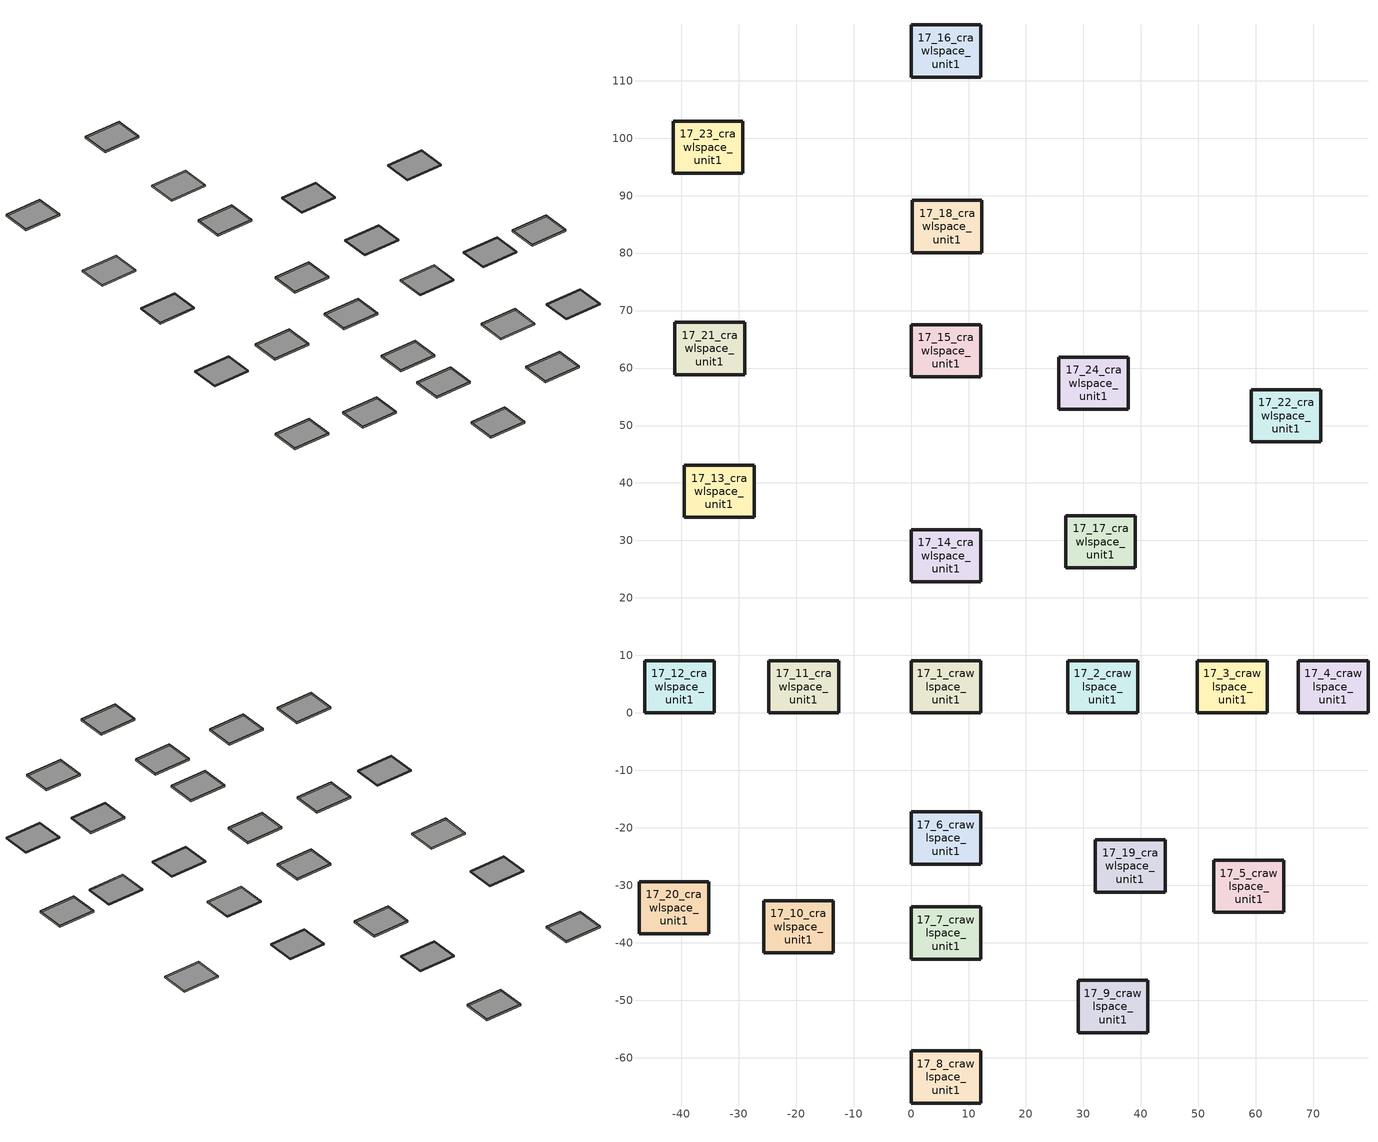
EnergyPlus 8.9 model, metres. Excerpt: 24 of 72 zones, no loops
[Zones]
17_24_crawlspace_unit1
 floor ground (HPSlab): 37.82,52.81 25.69,52.81 25.69,61.91 37.82,61.91 z-0.46
 wall outside (HPWall): 25.69,52.81 37.82,52.81 37.82,61.91 25.69,61.91 25.69,52.81 z0:0.15
 wall ground (HPWall): 25.69,52.81 37.82,52.81 37.82,61.91 25.69,61.91 25.69,52.81 z-0.46:0
17_23_crawlspace_unit1
 floor ground (HPSlab): -29.28,93.87 -41.41,93.87 -41.41,102.97 -29.28,102.97 z-0.46
 wall outside (HPWall): -41.41,93.87 -29.28,93.87 -29.28,102.97 -41.41,102.97 -41.41,93.87 z0:0.15
 wall ground (HPWall): -41.41,93.87 -29.28,93.87 -29.28,102.97 -41.41,102.97 -41.41,93.87 z-0.46:0
17_22_crawlspace_unit1
 floor ground (HPSlab): 71.32,47.16 59.19,47.16 59.19,56.26 71.32,56.26 z-0.46
 wall outside (HPWall): 59.19,47.16 71.32,47.16 71.32,56.26 59.19,56.26 59.19,47.16 z0:0.15
 wall ground (HPWall): 59.19,47.16 71.32,47.16 71.32,56.26 59.19,56.26 59.19,47.16 z-0.46:0
17_21_crawlspace_unit1
 floor ground (HPSlab): -28.98,58.86 -41.11,58.86 -41.11,67.96 -28.98,67.96 z-0.46
 wall outside (HPWall): -41.11,58.86 -28.98,58.86 -28.98,67.96 -41.11,67.96 -41.11,58.86 z0:0.15
 wall ground (HPWall): -41.11,58.86 -28.98,58.86 -28.98,67.96 -41.11,67.96 -41.11,58.86 z-0.46:0
17_20_crawlspace_unit1
 floor ground (HPSlab): -35.21,-38.46 -47.34,-38.46 -47.34,-29.36 -35.21,-29.36 z-0.46
 wall outside (HPWall): -47.34,-38.46 -35.21,-38.46 -35.21,-29.36 -47.34,-29.36 -47.34,-38.46 z0:0.15
 wall ground (HPWall): -47.34,-38.46 -35.21,-38.46 -35.21,-29.36 -47.34,-29.36 -47.34,-38.46 z-0.46:0
17_19_crawlspace_unit1
 floor ground (HPSlab): 44.2,-31.2 32.07,-31.2 32.07,-22.1 44.2,-22.1 z-0.46
 wall outside (HPWall): 32.07,-31.2 44.2,-31.2 44.2,-22.1 32.07,-22.1 32.07,-31.2 z0:0.15
 wall ground (HPWall): 32.07,-31.2 44.2,-31.2 44.2,-22.1 32.07,-22.1 32.07,-31.2 z-0.46:0
17_18_crawlspace_unit1
 floor ground (HPSlab): 12.34,80.08 0.21,80.08 0.21,89.18 12.34,89.18 z-0.46
 wall outside (HPWall): 0.21,80.08 12.34,80.08 12.34,89.18 0.21,89.18 0.21,80.08 z0:0.15
 wall ground (HPWall): 0.21,80.08 12.34,80.08 12.34,89.18 0.21,89.18 0.21,80.08 z-0.46:0
17_17_crawlspace_unit1
 floor ground (HPSlab): 39.05,25.22 26.92,25.22 26.92,34.32 39.05,34.32 z-0.46
 wall outside (HPWall): 26.92,25.22 39.05,25.22 39.05,34.32 26.92,34.32 26.92,25.22 z0:0.15
 wall ground (HPWall): 26.92,25.22 39.05,25.22 39.05,34.32 26.92,34.32 26.92,25.22 z-0.46:0
17_16_crawlspace_unit1
 floor ground (HPSlab): 12.13,110.63 0,110.63 0,119.73 12.13,119.73 z-0.46
 wall outside (HPWall): 0,110.63 12.13,110.63 12.13,119.73 0,119.73 0,110.63 z0:0.15
 wall ground (HPWall): 0,110.63 12.13,110.63 12.13,119.73 0,119.73 0,110.63 z-0.46:0
17_15_crawlspace_unit1
 floor ground (HPSlab): 12.13,58.47 0,58.47 0,67.57 12.13,67.57 z-0.46
 wall outside (HPWall): 0,58.47 12.13,58.47 12.13,67.57 0,67.57 0,58.47 z0:0.15
 wall ground (HPWall): 0,58.47 12.13,58.47 12.13,67.57 0,67.57 0,58.47 z-0.46:0
17_14_crawlspace_unit1
 floor ground (HPSlab): 12.13,22.79 0,22.79 0,31.89 12.13,31.89 z-0.46
 wall outside (HPWall): 0,22.79 12.13,22.79 12.13,31.89 0,31.89 0,22.79 z0:0.15
 wall ground (HPWall): 0,22.79 12.13,22.79 12.13,31.89 0,31.89 0,22.79 z-0.46:0
17_13_crawlspace_unit1
 floor ground (HPSlab): -27.32,34 -39.45,34 -39.45,43.1 -27.32,43.1 z-0.46
 wall outside (HPWall): -39.45,34 -27.32,34 -27.32,43.1 -39.45,43.1 -39.45,34 z0:0.15
 wall ground (HPWall): -39.45,34 -27.32,34 -27.32,43.1 -39.45,43.1 -39.45,34 z-0.46:0
17_12_crawlspace_unit1
 floor ground (HPSlab): -34.23,0 -46.36,0 -46.36,9.1 -34.23,9.1 z-0.46
 wall outside (HPWall): -46.36,0 -34.23,0 -34.23,9.1 -46.36,9.1 -46.36,0 z0:0.15
 wall ground (HPWall): -46.36,0 -34.23,0 -34.23,9.1 -46.36,9.1 -46.36,0 z-0.46:0
17_11_crawlspace_unit1
 floor ground (HPSlab): -12.62,0 -24.75,0 -24.75,9.1 -12.62,9.1 z-0.46
 wall outside (HPWall): -24.75,0 -12.62,0 -12.62,9.1 -24.75,9.1 -24.75,0 z0:0.15
 wall ground (HPWall): -24.75,0 -12.62,0 -12.62,9.1 -24.75,9.1 -24.75,0 z-0.46:0
17_10_crawlspace_unit1
 floor ground (HPSlab): -13.54,-41.77 -25.67,-41.77 -25.67,-32.67 -13.54,-32.67 z-0.46
 wall outside (HPWall): -25.67,-41.77 -13.54,-41.77 -13.54,-32.67 -25.67,-32.67 -25.67,-41.77 z0:0.15
 wall ground (HPWall): -25.67,-41.77 -13.54,-41.77 -13.54,-32.67 -25.67,-32.67 -25.67,-41.77 z-0.46:0
17_9_crawlspace_unit1
 floor ground (HPSlab): 41.19,-55.66 29.06,-55.66 29.06,-46.56 41.19,-46.56 z-0.46
 wall outside (HPWall): 29.06,-55.66 41.19,-55.66 41.19,-46.56 29.06,-46.56 29.06,-55.66 z0:0.15
 wall ground (HPWall): 29.06,-55.66 41.19,-55.66 41.19,-46.56 29.06,-46.56 29.06,-55.66 z-0.46:0
17_8_crawlspace_unit1
 floor ground (HPSlab): 12.13,-67.93 0,-67.93 0,-58.83 12.13,-58.83 z-0.46
 wall outside (HPWall): 0,-67.93 12.13,-67.93 12.13,-58.83 0,-58.83 0,-67.93 z0:0.15
 wall ground (HPWall): 0,-67.93 12.13,-67.93 12.13,-58.83 0,-58.83 0,-67.93 z-0.46:0
17_7_crawlspace_unit1
 floor ground (HPSlab): 12.13,-42.86 0,-42.86 0,-33.76 12.13,-33.76 z-0.46
 wall outside (HPWall): 0,-42.86 12.13,-42.86 12.13,-33.76 0,-33.76 0,-42.86 z0:0.15
 wall ground (HPWall): 0,-42.86 12.13,-42.86 12.13,-33.76 0,-33.76 0,-42.86 z-0.46:0
17_6_crawlspace_unit1
 floor ground (HPSlab): 12.13,-26.34 0,-26.34 0,-17.24 12.13,-17.24 z-0.46
 wall outside (HPWall): 0,-26.34 12.13,-26.34 12.13,-17.24 0,-17.24 0,-26.34 z0:0.15
 wall ground (HPWall): 0,-26.34 12.13,-26.34 12.13,-17.24 0,-17.24 0,-26.34 z-0.46:0
17_5_crawlspace_unit1
 floor ground (HPSlab): 64.84,-34.74 52.71,-34.74 52.71,-25.64 64.84,-25.64 z-0.46
 wall outside (HPWall): 52.71,-34.74 64.84,-34.74 64.84,-25.64 52.71,-25.64 52.71,-34.74 z0:0.15
 wall ground (HPWall): 52.71,-34.74 64.84,-34.74 64.84,-25.64 52.71,-25.64 52.71,-34.74 z-0.46:0
17_4_crawlspace_unit1
 floor ground (HPSlab): 79.51,0 67.38,0 67.38,9.1 79.51,9.1 z-0.46
 wall outside (HPWall): 67.38,0 79.51,0 79.51,9.1 67.38,9.1 67.38,0 z0:0.15
 wall ground (HPWall): 67.38,0 79.51,0 79.51,9.1 67.38,9.1 67.38,0 z-0.46:0
17_3_crawlspace_unit1
 floor ground (HPSlab): 61.96,0 49.83,0 49.83,9.1 61.96,9.1 z-0.46
 wall outside (HPWall): 49.83,0 61.96,0 61.96,9.1 49.83,9.1 49.83,0 z0:0.15
 wall ground (HPWall): 49.83,0 61.96,0 61.96,9.1 49.83,9.1 49.83,0 z-0.46:0
17_2_crawlspace_unit1
 floor ground (HPSlab): 39.41,0 27.28,0 27.28,9.1 39.41,9.1 z-0.46
 wall outside (HPWall): 27.28,0 39.41,0 39.41,9.1 27.28,9.1 27.28,0 z0:0.15
 wall ground (HPWall): 27.28,0 39.41,0 39.41,9.1 27.28,9.1 27.28,0 z-0.46:0
17_1_crawlspace_unit1
 floor ground (HPSlab): 12.13,0 0,0 0,9.1 12.13,9.1 z-0.46
 wall outside (HPWall): 0,0 12.13,0 12.13,9.1 0,9.1 0,0 z0:0.15
 wall ground (HPWall): 0,0 12.13,0 12.13,9.1 0,9.1 0,0 z-0.46:0
[Building]
SF+CZ5AWH+USA_IL_Chicago-OHare.Intl.AP.725300+elecres+crawlspace+IECC_2018: North Axis {deg}=0; Terrain=Suburbs; Loads Convergence Tolerance Value=0.04; Temperature Convergence Tolerance Value {deltaC}=0.4; Solar Distribution=FullExterior; Maximum Number of Warmup Days=25; Minimum Number of Warmup Days=6
[Site:Location]
Chicago Ohare Intl Ap_IL_USA Design_Conditions: Latitude {deg}=41.98; Longitude {deg}=-87.92; Time Zone {hr}=-6; Elevation {m}=201
[SizingPeriod:WeatherFileDays] Day of Week for Start Day=Monday; Use Weather File Daylight Saving Period=Yes; Use Weather File Rain and Snow Indicators=Yes
Name | Begin Month | Begin Day of Month | End Month | End Day of Month
HDD | 11 | 20 | 11 | 20
CDD | 7 | 21 | 7 | 21
HDD3 | 12 | 20 | 12 | 20
CDD2 | 5 | 23 | 5 | 23
CDD3 | 5 | 30 | 5 | 30
[Site:GroundTemperature:BuildingSurface]
4.4, 3.3, 2.3, 1.8, 2, 4, 6.8, 9.3, 10.1, 9.6, 7.8, 6
[Site:WaterMainsTemperature]
Calculation Method=Correlation; Annual Average Outdoor Air Temperature {C}=9.925; Maximum Difference In Monthly Average Outdoor Air Temperatures {deltaC}=28.7
[Material] Thermal Absorptance=0.9
Name | Roughness | Thickness {m} | Conductivity {W/m-K} | Density {kg/m3} | Specific Heat {J/kg-K} | Solar Absorptance | Visible Absorptance
Wall Insulation HP | MediumRough | 0.32972 | 0.049 | 265 | 836.8 | 0.7 | 0.7
Slab Insulation HP | MediumRough | 0.04439 | 0.049 | 265 | 836.8 | 0.7 | 0.7
HW CONCRETE | Rough | 0.1016 | 1.311 | 2240 | 836.8 | 0.7 | 0.7
1/2IN Gypsum | Smooth | 0.0127 | 0.16 | 784.9 | 830 | 0.92 | 0.92
1IN Stucco | Smooth | 0.0253 | 0.6918 | 1858 | 837 | 0.92 | 0.92
8IN CONCRETE HW | Rough | 0.2032 | 1.311 | 2240 | 836.8 | 0.7 | 0.7
[Material:NoMass]
CP02 CARPET PAD: Roughness=VeryRough; Thermal Resistance {m2-K/W}=0.2165; Thermal Absorptance=0.9; Solar Absorptance=0.7; Visible Absorptance=0.8
[WindowMaterial:SimpleGlazingSystem]
Glass: U-Factor {W/m2-K}=1.70358; Solar Heat Gain Coefficient=0.3344; Visible Transmittance=0.88
[WindowMaterial:Glazing] Optical Data Type=SpectralAverage; Thickness {m}=0.012; Infrared Transmittance at Normal Incidence=0; Front Side Infrared Hemispherical Emissivity=0.84; Conductivity {W/m-K}=0.9
Name | Solar Transmittance at Normal Incidence | Front Side Solar Reflectance at Normal Incidence | Back Side Solar Reflectance at Normal Incidence | Visible Transmittance at Normal Incidence | Front Side Visible Reflectance at Normal Incidence | Back Side Visible Reflectance at Normal Incidence | Back Side Infrared Hemispherical Emissivity
ECABS-2 COLORED 6MM | 0.111 | 0.179 | 0.179 | 0.128 | 0.081 | 0.081 | 0.1
CLEAR 12MM | 0.653 | 0.064 | 0.064 | 0.841 | 0.077 | 0.077 | 0.84
[WindowMaterial:Gas]
ARGON 13MM: Gas Type=Argon; Thickness {m}=0.0127
[WindowMaterial:Blind]
int_blind: Slat Orientation=Horizontal; Slat Width {m}=0.025; Slat Separation {m}=0.01875; Slat Thickness {m}=0.001; Slat Angle {deg}=45; Slat Conductivity {W/m-K}=221; Slat Beam Solar Transmittance=0; Front Side Slat Beam Solar Reflectance=0.5; Back Side Slat Beam Solar Reflectance=0.5; Slat Diffuse Solar Transmittance=0; Front Side Slat Diffuse Solar Reflectance=0.5; Back Side Slat Diffuse Solar Reflectance=0.5; Slat Beam Visible Transmittance=0; Front Side Slat Beam Visible Reflectance=0.5; Back Side Slat Beam Visible Reflectance=0.5; Slat Diffuse Visible Transmittance=0; Front Side Slat Diffuse Visible Reflectance=0.5; Back Side Slat Diffuse Visible Reflectance=0.5; Slat Infrared Hemispherical Transmittance=0; Front Side Slat Infrared Hemispherical Emissivity=0.9; Back Side Slat Infrared Hemispherical Emissivity=0.9; Blind to Glass Distance {m}=0.05; Blind Top Opening Multiplier=0.5; Blind Bottom Opening Multiplier=0.5; Blind Left Side Opening Multiplier=0.5; Blind Right Side Opening Multiplier=0.5
[Construction]
window_w_blinds: Glass, int_blind
HPWall: 1IN Stucco, 8IN CONCRETE HW, Wall Insulation HP, 1/2IN Gypsum
HPSlab: HW CONCRETE, Slab Insulation HP, CP02 CARPET PAD
Dbl Elec Abs Colored 6mm/13mm Air: ECABS-2 COLORED 6MM, ARGON 13MM, CLEAR 12MM, ARGON 13MM, CLEAR 12MM
[WindowProperty:ShadingControl] Glare Control Is Active=No
Name | Shading Type | Construction with Shading | Shading Control Type | Schedule | Shading Control Is Scheduled | Setpoint {W/m2, W or deg C}
17_24_Shades; 17_23_Shades; 17_22_Shades; 17_21_Shades; 17_20_Shades; 17_19_Shades; 17_18_Shades; 17_17_Shades; 17_16_Shades; 17_15_Shades; 17_14_Shades; 17_13_Shades; 17_12_Shades; 17_11_Shades; 17_10_Shades; 17_9_Shades; 17_8_Shades; 17_7_Shades; 17_6_Shades; 17_5_Shades; 17_4_Shades; 17_3_Shades; 17_2_Shades; 17_1_Shades | InteriorBlind | window_w_blinds | OnIfScheduleAllows | 17_shading_2012iecc | Yes
17_24_ECW; 17_23_ECW; 17_22_ECW; 17_21_ECW; 17_20_ECW; 17_19_ECW; 17_18_ECW; 17_17_ECW; 17_16_ECW; 17_15_ECW; 17_14_ECW; 17_13_ECW; 17_12_ECW; 17_11_ECW; 17_10_ECW; 17_9_ECW; 17_8_ECW; 17_7_ECW; 17_6_ECW; 17_5_ECW; 17_4_ECW; 17_3_ECW; 17_2_ECW; 17_1_ECW | SwitchableGlazing | Dbl Elec Abs Colored 6mm/13mm Air | OnIfHighZoneAirTemperature |  | No | 24
[Zone] Multiplier=1
17_24_crawlspace_unit1; 17_23_crawlspace_unit1; 17_22_crawlspace_unit1; 17_21_crawlspace_unit1; 17_20_crawlspace_unit1; 17_19_crawlspace_unit1; 17_18_crawlspace_unit1; 17_17_crawlspace_unit1; 17_16_crawlspace_unit1; 17_15_crawlspace_unit1; 17_14_crawlspace_unit1; 17_13_crawlspace_unit1; 17_12_crawlspace_unit1; 17_11_crawlspace_unit1; 17_10_crawlspace_unit1; 17_9_crawlspace_unit1; 17_8_crawlspace_unit1; 17_7_crawlspace_unit1; 17_6_crawlspace_unit1; 17_5_crawlspace_unit1; 17_4_crawlspace_unit1; 17_3_crawlspace_unit1; 17_2_crawlspace_unit1; 17_1_crawlspace_unit1
[ZoneInfiltration:DesignFlowRate] Schedule=17_INF-SCHED; Design Flow Rate Calculation Method=AirChanges/Hour; Air Changes per Hour {1/hr}=0.1; Constant Term Coefficient=1; Temperature Term Coefficient=0; Velocity Term Coefficient=0; Velocity Squared Term Coefficient=0
Name | Zone or ZoneList
17_24_Infl_Crawl | 17_24_crawlspace_unit1
17_23_Infl_Crawl | 17_23_crawlspace_unit1
17_22_Infl_Crawl | 17_22_crawlspace_unit1
17_21_Infl_Crawl | 17_21_crawlspace_unit1
17_20_Infl_Crawl | 17_20_crawlspace_unit1
17_19_Infl_Crawl | 17_19_crawlspace_unit1
17_18_Infl_Crawl | 17_18_crawlspace_unit1
17_17_Infl_Crawl | 17_17_crawlspace_unit1
17_16_Infl_Crawl | 17_16_crawlspace_unit1
17_15_Infl_Crawl | 17_15_crawlspace_unit1
17_14_Infl_Crawl | 17_14_crawlspace_unit1
17_13_Infl_Crawl | 17_13_crawlspace_unit1
17_12_Infl_Crawl | 17_12_crawlspace_unit1
17_11_Infl_Crawl | 17_11_crawlspace_unit1
17_10_Infl_Crawl | 17_10_crawlspace_unit1
17_9_Infl_Crawl | 17_9_crawlspace_unit1
17_8_Infl_Crawl | 17_8_crawlspace_unit1
17_7_Infl_Crawl | 17_7_crawlspace_unit1
17_6_Infl_Crawl | 17_6_crawlspace_unit1
17_5_Infl_Crawl | 17_5_crawlspace_unit1
17_4_Infl_Crawl | 17_4_crawlspace_unit1
17_3_Infl_Crawl | 17_3_crawlspace_unit1
17_2_Infl_Crawl | 17_2_crawlspace_unit1
17_1_Infl_Crawl | 17_1_crawlspace_unit1
[Exterior:Lights]
Name | Schedule | Design Level {W}
17_24_Exterior-Lights_unit1; 17_23_Exterior-Lights_unit1; 17_22_Exterior-Lights_unit1; 17_21_Exterior-Lights_unit1; 17_20_Exterior-Lights_unit1; 17_19_Exterior-Lights_unit1; 17_18_Exterior-Lights_unit1; 17_17_Exterior-Lights_unit1; 17_16_Exterior-Lights_unit1; 17_15_Exterior-Lights_unit1; 17_14_Exterior-Lights_unit1; 17_13_Exterior-Lights_unit1; 17_12_Exterior-Lights_unit1; 17_11_Exterior-Lights_unit1; 17_10_Exterior-Lights_unit1; 17_9_Exterior-Lights_unit1; 17_8_Exterior-Lights_unit1; 17_7_Exterior-Lights_unit1; 17_6_Exterior-Lights_unit1; 17_5_Exterior-Lights_unit1; 17_4_Exterior-Lights_unit1; 17_3_Exterior-Lights_unit1; 17_2_Exterior-Lights_unit1; 17_1_Exterior-Lights_unit1 | 17_ExteriorLighting | 47.3411
17_24_Garage-Lights_unit1; 17_23_Garage-Lights_unit1; 17_22_Garage-Lights_unit1; 17_21_Garage-Lights_unit1; 17_20_Garage-Lights_unit1; 17_19_Garage-Lights_unit1; 17_18_Garage-Lights_unit1; 17_17_Garage-Lights_unit1; 17_16_Garage-Lights_unit1; 17_15_Garage-Lights_unit1; 17_14_Garage-Lights_unit1; 17_13_Garage-Lights_unit1; 17_12_Garage-Lights_unit1; 17_11_Garage-Lights_unit1; 17_10_Garage-Lights_unit1; 17_9_Garage-Lights_unit1; 17_8_Garage-Lights_unit1; 17_7_Garage-Lights_unit1; 17_6_Garage-Lights_unit1; 17_5_Garage-Lights_unit1; 17_4_Garage-Lights_unit1; 17_3_Garage-Lights_unit1; 17_2_Garage-Lights_unit1; 17_1_Garage-Lights_unit1 | 17_InteriorLightingHE | 7.84187
[AvailabilityManager:Scheduled] Schedule=17_always_avail
17_24_System availability; 17_23_System availability; 17_22_System availability; 17_21_System availability; 17_20_System availability; 17_19_System availability; 17_18_System availability; 17_17_System availability; 17_16_System availability; 17_15_System availability; 17_14_System availability; 17_13_System availability; 17_12_System availability; 17_11_System availability; 17_10_System availability; 17_9_System availability; 17_8_System availability; 17_7_System availability; 17_6_System availability; 17_5_System availability; 17_4_System availability; 17_3_System availability; 17_2_System availability; 17_1_System availability
[Schedule:Day:Hourly]
17_ExteriorLightingDay: 1, 1, 1, 1, 1, 1, 0, 0, 0, 0, 0, 0, 0, 0, 0, 0, 0, 0, 1, 1, 1, 1, 1, 1
17_LightingDay_EELighting: 0.06875, 0.06875, 0.06875, 0.06875, 0.20625, 0.429688, 0.48125, 0.429688, 0.189062, 0.128906, 0.128906, 0.128906, 0.128906, 0.128906, 0.128906, 0.223438, 0.48125, 0.670312, 0.902344, 1, 1, 0.75625, 0.421094, 0.171875
[Schedule:Week:Compact]
17_LightingProfileWeek_EELighting: For: AllDays, 17_LightingDay_EELighting
17_ExteriorLightingProfileWeek: For: AllDays, 17_ExteriorLightingDay
[Schedule:Year]
17_InteriorLightingHE: 17_LightingProfileWeek_EELighting, 1, 1, 12, 31
17_ExteriorLighting: 17_ExteriorLightingProfileWeek, 1, 1, 12, 31
[Schedule:Compact]
17_shading_2012iecc: Through: 12/31, For: AllDays, Until 24:00, 0
17_always_avail: Through: 12/31, For: AllDays, Until: 24:00, 1
17_INF-SCHED: Through: 12/31, For: Alldays, Until: 24:00, 1
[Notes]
$Id: eplus.res.template,v 1.15 2019/02/07 17:10:57 d3a061 Exp d3a061 $
$Log: eplus.res.template,v $
Added defaults for duct R-values.  Added a code default (taken from
consolidated.materials.template) and a moisture_regime default (from
the same place).
Added default settings for wwr.  Fixed problem that was using the
'system' parm where it should have used 'hvac_type'; also added
missing setting of hvac_type to 'heatpump' where appropriate.
Fixed bug in how r_crawlwall and r_bsmtwall were being defaulted.
Beefed up screening of tropical_designation as applied to singe-family
homes (was accidentally including singlewide manufactured homes in
the check).
Added the $TEMPLATE_PATH variable to simplify the process() calls.
Fairly extensive cleanup and refactoring to make make the template work with
the "canonical" index variables and other such things, including making
cfm25 a valid input that is coordinated with leakage_ratio.
Changed hard-coded shower_gpm, sink_gpm, and bath_gpm variables to changeable
parameters with defaults.
Fixed big that was setting $humidity_designation and/or $tropical_designation to
undef instead of ''.  Added the $ach25 parameter as a better alternative to the
$leakage_ratio that had been used in the past (the latter, if given, still has
precedence over the former).  Added calls to generate a globals_report.  And af
few cleanups of code.
Added kludges to allow more consistent parm column names for climate zones, moisture
regimes, and humidity/tropical designations.  Put in a check to bomb if the user
specifies any specific LED components to the lighting (needs to be enhanced to properly
accommodate LEDs, but...later).  Fixed default value of $ua.
Added/clarified comments on the $max_supply calcs.
Fixed a bunch of typos that were introduced when the setdef() calls were
inserted in place of ||=.  Also added in 2018 IECC default lighting fractions
that had been inadvertently omitted before.
Replaced all uses of ||= with setdef() or val_or().  Added in re-wired (haha)
lighting procedure.  A few other fix-ups, comments, indents, etc., that were
left out when the original 8.6 template was created.  (Sigh.)
Updated DHW energy factors for new Federal standards that are current as
Reworked DHW savings for 2015 and 2018 IECCs.
Revision 1.3  2017/04/27 21:41:17  mend509
Added the additional lighting load for the unconditioned floor area of the semi-conditioned prototype
Dropped all the Windows line ending characters (ugh--it marks every line
as updated in the diffs), and changed to the "English" version of $WARNING
to eliminate the Perl warnings about the deprecated control-W version of
that variable.
Revision 1.1  2017/04/12 22:43:34  mend509
Initial revision
Revision 1.6  2015/06/27 00:14:44  mend509
Revised insulation quality calculation
Revision 1.5  2015/05/21 16:51:15  mend509
Archive after determination analysis
Revision 1.4  2014/06/27 16:27:02  mend509
Check in before DHW changes
Revision 1.2  2014/05/19 23:06:43  mend509
Two main revisions:
1: Re-wired ground temperature sections to read from previously generated gtp files if available
2: Copied over 2012 IECC into 2015 IECC variables where applicable
Revision 1.1  2014/05/16 23:22:50  mend509
Initial revision
Revision 1.2  2013/03/29 17:30:21  mend509
Archived after generating first set of masonry input files
Revision 1.1  2013/03/24 05:30:59  mend509
Initial revision
The Residential Prototype Building Models were developed by Pacific Northwest National Laboratory (PNNL),
under contract with the U.S. Department of Energy (DOE).
The purpose of developing these building prototype models is to measure energy saving impacts from
various residential energy codes. Detailed model development descriptions are documented in
PNNL report titled "Cost-Effectiveness Analysis of the 2009 and 2012 IECC Residential Provisions
- Technical Support Document".
GPARM parameters as run:
ID = SF+CZ5AWH+USA_IL_Chicago-OHare.Intl.AP.725300+elecres+crawlspace+IECC_2018
weatherfile = USA_IL_Chicago-OHare.Intl.AP.725300_TMY3.epw
climate_zone = Climate Zone 5
